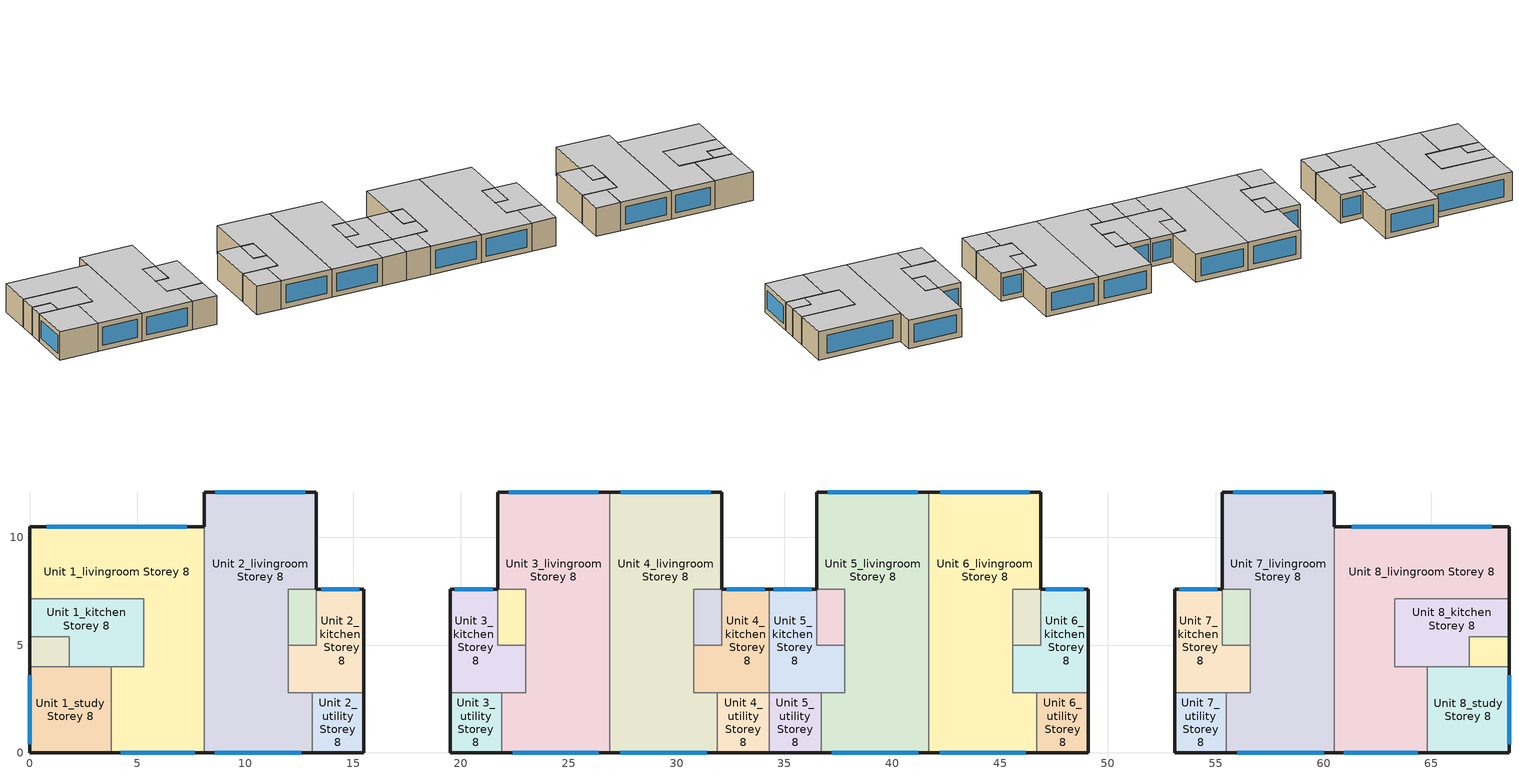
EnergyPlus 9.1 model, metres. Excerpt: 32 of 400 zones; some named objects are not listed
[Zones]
Unit 1_livingroom Storey 8
 floor adiabatic (Project Floor): 8.1,10.5 8.1,0 3.8,0 3.8,4 5.3,4 5.3,7.15 0,7.15 0,10.5 z26
 wall outside (Project Wall): 3.8,0 8.1,0 / 8.1,10.5 0,10.5 0,7.15 z26:28.8
 wall to Unit 1_kitchen Storey 8 (Project Wall): 0,7.15 5.3,7.15 5.3,4 3.8,4 z26:28.8
 wall to Unit 1_study Storey 8 (Project Wall): 3.8,4 3.8,0 z26:28.8
 wall to Unit 2_livingroom Storey 8 (Project Wall): 8.1,0 8.1,10.5 z26:28.8
 window (Project External Window): 4.23,0 7.67,0 / 7.29,10.5 0.81,10.5 z26.52:28.28
 ceiling adiabatic (Project Flat Roof): 0,10.5 0,7.15 5.3,7.15 5.3,4 3.8,4 3.8,0 8.1,0 8.1,10.5 z28.8
Unit 1_kitchen Storey 8
 floor adiabatic (Project Floor): 5.3,7.15 5.3,4 1.85,4 1.85,5.4 0,5.4 0,7.15 z26
 wall outside (Project Wall): 0,7.15 0,5.4 z26:28.8
 wall to Unit 1_bath3 Storey 8 (Project Wall): 0,5.4 1.85,5.4 1.85,4 z26:28.8
 wall to Unit 1_study Storey 8 (Project Wall): 1.85,4 3.8,4 z26:28.8
 ceiling adiabatic (Project Flat Roof): 0,7.15 0,5.4 1.85,5.4 1.85,4 5.3,4 5.3,7.15 z28.8
Unit 1_bath3 Storey 8
 floor adiabatic (Project Floor): 1.85,5.4 1.85,4 0,4 0,5.4 z26
 wall outside (Project Wall): 0,5.4 0,4 z26:28.8
 wall to Unit 1_study Storey 8 (Project Wall): 0,4 1.85,4 z26:28.8
 ceiling adiabatic (Project Flat Roof): 0,5.4 0,4 1.85,4 1.85,5.4 z28.8
Unit 1_study Storey 8
 floor adiabatic (Project Floor): 3.8,4 3.8,0 0,0 0,4 z26
 wall outside (Project Wall): 0,4 0,0 3.8,0 z26:28.8
 window (Project External Window): 0,3.6 0,0.4 z26.52:28.28
 ceiling adiabatic (Project Flat Roof): 0,4 0,0 3.8,0 3.8,4 z28.8
Unit 2_livingroom Storey 8
 floor adiabatic (Project Floor): 8.1,12.1 13.3,12.1 13.3,7.6 12,7.6 12,2.8 13.1,2.8 13.1,0 8.1,0 z26
 wall outside (Project Wall): 8.1,0 13.1,0 / 13.3,7.6 13.3,12.1 8.1,12.1 8.1,10.5 z26:28.8
 wall to Unit 2_utility Storey 8 (Project Wall): 13.1,0 13.1,2.8 z26:28.8
 wall to Unit 2_kitchen Storey 8 (Project Wall): 13.1,2.8 12,2.8 12,5 z26:28.8
 wall to Unit 2_bath3 Storey 8 (Project Wall): 12,5 12,7.6 13.3,7.6 z26:28.8
 window (Project External Window): 8.6,0 12.6,0 / 12.78,12.1 8.62,12.1 z26.52:28.28
 ceiling adiabatic (Project Flat Roof): 8.1,0 13.1,0 13.1,2.8 12,2.8 12,7.6 13.3,7.6 13.3,12.1 8.1,12.1 z28.8
Unit 2_kitchen Storey 8
 floor adiabatic (Project Floor): 13.3,5 13.3,7.6 15.5,7.6 15.5,2.8 12,2.8 12,5 z26
 wall outside (Project Wall): 15.5,2.8 15.5,7.6 13.3,7.6 z26:28.8
 wall to Unit 2_utility Storey 8 (Project Wall): 13.1,2.8 15.5,2.8 z26:28.8
 wall to Unit 2_bath3 Storey 8 (Project Wall): 13.3,7.6 13.3,5 12,5 z26:28.8
 window (Project External Window): 15.28,7.6 13.52,7.6 z26.52:28.28
 ceiling adiabatic (Project Flat Roof): 12,5 12,2.8 15.5,2.8 15.5,7.6 13.3,7.6 13.3,5 z28.8
Unit 2_bath3 Storey 8
 floor adiabatic (Project Floor): 13.3,7.6 13.3,5 12,5 12,7.6 z26
 ceiling adiabatic (Project Flat Roof): 12,7.6 12,5 13.3,5 13.3,7.6 z28.8
Unit 2_utility Storey 8
 floor adiabatic (Project Floor): 15.5,2.8 15.5,0 13.1,0 13.1,2.8 z26
 wall outside (Project Wall): 13.1,0 15.5,0 15.5,2.8 z26:28.8
 ceiling adiabatic (Project Flat Roof): 13.1,2.8 13.1,0 15.5,0 15.5,2.8 z28.8
Unit 3_livingroom Storey 8
 floor adiabatic (Project Floor): 21.9,0 21.9,2.8 23,2.8 23,7.6 21.7,7.6 21.7,12.1 26.9,12.1 26.9,0 z26
 wall outside (Project Wall): 26.9,12.1 21.7,12.1 21.7,7.6 / 21.9,0 26.9,0 z26:28.8
 wall to Unit 4_livingroom Storey 8 (Project Wall): 26.9,0 26.9,12.1 z26:28.8
 wall to Unit 3_bath3 Storey 8 (Project Wall): 21.7,7.6 23,7.6 23,5 z26:28.8
 wall to Unit 3_kitchen Storey 8 (Project Wall): 23,5 23,2.8 21.9,2.8 z26:28.8
 wall to Unit 3_utility Storey 8 (Project Wall): 21.9,2.8 21.9,0 z26:28.8
 window (Project External Window): 26.38,12.1 22.22,12.1 / 22.4,0 26.4,0 z26.52:28.28
 ceiling adiabatic (Project Flat Roof): 26.9,0 26.9,12.1 21.7,12.1 21.7,7.6 23,7.6 23,2.8 21.9,2.8 21.9,0 z28.8
Unit 3_kitchen Storey 8
 floor adiabatic (Project Floor): 23,2.8 19.5,2.8 19.5,7.6 21.7,7.6 21.7,5 23,5 z26
 wall outside (Project Wall): 21.7,7.6 19.5,7.6 19.5,2.8 z26:28.8
 wall to Unit 3_bath3 Storey 8 (Project Wall): 23,5 21.7,5 21.7,7.6 z26:28.8
 wall to Unit 3_utility Storey 8 (Project Wall): 19.5,2.8 21.9,2.8 z26:28.8
 window (Project External Window): 21.48,7.6 19.72,7.6 z26.52:28.28
 ceiling adiabatic (Project Flat Roof): 23,5 21.7,5 21.7,7.6 19.5,7.6 19.5,2.8 23,2.8 z28.8
Unit 3_bath3 Storey 8
 floor adiabatic (Project Floor): 23,5 21.7,5 21.7,7.6 23,7.6 z26
 ceiling adiabatic (Project Flat Roof): 23,7.6 21.7,7.6 21.7,5 23,5 z28.8
Unit 3_utility Storey 8
 floor adiabatic (Project Floor): 21.9,0 19.5,0 19.5,2.8 21.9,2.8 z26
 wall outside (Project Wall): 19.5,2.8 19.5,0 21.9,0 z26:28.8
 ceiling adiabatic (Project Flat Roof): 21.9,2.8 19.5,2.8 19.5,0 21.9,0 z28.8
Unit 4_livingroom Storey 8
 floor adiabatic (Project Floor): 26.9,12.1 32.1,12.1 32.1,7.6 30.8,7.6 30.8,2.8 31.9,2.8 31.9,0 26.9,0 z26
 wall outside (Project Wall): 26.9,0 31.9,0 / 32.1,7.6 32.1,12.1 26.9,12.1 z26:28.8
 wall to Unit 4_utility Storey 8 (Project Wall): 31.9,0 31.9,2.8 z26:28.8
 wall to Unit 4_kitchen Storey 8 (Project Wall): 31.9,2.8 30.8,2.8 30.8,5 z26:28.8
 wall to Unit 4_bath3 Storey 8 (Project Wall): 30.8,5 30.8,7.6 32.1,7.6 z26:28.8
 window (Project External Window): 27.4,0 31.4,0 / 31.58,12.1 27.42,12.1 z26.52:28.28
 ceiling adiabatic (Project Flat Roof): 26.9,0 31.9,0 31.9,2.8 30.8,2.8 30.8,7.6 32.1,7.6 32.1,12.1 26.9,12.1 z28.8
Unit 4_kitchen Storey 8
 floor adiabatic (Project Floor): 32.1,5 32.1,7.6 34.3,7.6 34.3,2.8 30.8,2.8 30.8,5 z26
 wall outside (Project Wall): 34.3,7.6 32.1,7.6 z26:28.8
 wall to Unit 4_utility Storey 8 (Project Wall): 31.9,2.8 34.3,2.8 z26:28.8
 wall to Unit 5_kitchen Storey 8 (Project Wall): 34.3,2.8 34.3,7.6 z26:28.8
 wall to Unit 4_bath3 Storey 8 (Project Wall): 32.1,7.6 32.1,5 30.8,5 z26:28.8
 window (Project External Window): 34.08,7.6 32.32,7.6 z26.52:28.28
 ceiling adiabatic (Project Flat Roof): 30.8,5 30.8,2.8 34.3,2.8 34.3,7.6 32.1,7.6 32.1,5 z28.8
Unit 4_bath3 Storey 8
 floor adiabatic (Project Floor): 32.1,7.6 32.1,5 30.8,5 30.8,7.6 z26
 ceiling adiabatic (Project Flat Roof): 30.8,7.6 30.8,5 32.1,5 32.1,7.6 z28.8
Unit 4_utility Storey 8
 floor adiabatic (Project Floor): 34.3,2.8 34.3,0 31.9,0 31.9,2.8 z26
 wall outside (Project Wall): 31.9,0 34.3,0 z26:28.8
 wall to Unit 5_utility Storey 8 (Project Wall): 34.3,0 34.3,2.8 z26:28.8
 ceiling adiabatic (Project Flat Roof): 31.9,2.8 31.9,0 34.3,0 34.3,2.8 z28.8
Unit 5_livingroom Storey 8
 floor adiabatic (Project Floor): 36.7,0 36.7,2.8 37.8,2.8 37.8,7.6 36.5,7.6 36.5,12.1 41.7,12.1 41.7,0 z26
 wall outside (Project Wall): 41.7,12.1 36.5,12.1 36.5,7.6 / 36.7,0 41.7,0 z26:28.8
 wall to Unit 6_livingroom Storey 8 (Project Wall): 41.7,0 41.7,12.1 z26:28.8
 wall to Unit 5_bath3 Storey 8 (Project Wall): 36.5,7.6 37.8,7.6 37.8,5 z26:28.8
 wall to Unit 5_kitchen Storey 8 (Project Wall): 37.8,5 37.8,2.8 36.7,2.8 z26:28.8
 wall to Unit 5_utility Storey 8 (Project Wall): 36.7,2.8 36.7,0 z26:28.8
 window (Project External Window): 41.18,12.1 37.02,12.1 / 37.2,0 41.2,0 z26.52:28.28
 ceiling adiabatic (Project Flat Roof): 41.7,0 41.7,12.1 36.5,12.1 36.5,7.6 37.8,7.6 37.8,2.8 36.7,2.8 36.7,0 z28.8
Unit 5_kitchen Storey 8
 floor adiabatic (Project Floor): 37.8,2.8 34.3,2.8 34.3,7.6 36.5,7.6 36.5,5 37.8,5 z26
 wall outside (Project Wall): 36.5,7.6 34.3,7.6 z26:28.8
 wall to Unit 5_bath3 Storey 8 (Project Wall): 37.8,5 36.5,5 36.5,7.6 z26:28.8
 wall to Unit 5_utility Storey 8 (Project Wall): 34.3,2.8 36.7,2.8 z26:28.8
 window (Project External Window): 36.28,7.6 34.52,7.6 z26.52:28.28
 ceiling adiabatic (Project Flat Roof): 37.8,5 36.5,5 36.5,7.6 34.3,7.6 34.3,2.8 37.8,2.8 z28.8
Unit 5_bath3 Storey 8
 floor adiabatic (Project Floor): 37.8,5 36.5,5 36.5,7.6 37.8,7.6 z26
 ceiling adiabatic (Project Flat Roof): 37.8,7.6 36.5,7.6 36.5,5 37.8,5 z28.8
Unit 5_utility Storey 8
 floor adiabatic (Project Floor): 36.7,0 34.3,0 34.3,2.8 36.7,2.8 z26
 wall outside (Project Wall): 34.3,0 36.7,0 z26:28.8
 ceiling adiabatic (Project Flat Roof): 36.7,2.8 34.3,2.8 34.3,0 36.7,0 z28.8
Unit 6_livingroom Storey 8
 floor adiabatic (Project Floor): 41.7,12.1 46.9,12.1 46.9,7.6 45.6,7.6 45.6,2.8 46.7,2.8 46.7,0 41.7,0 z26
 wall outside (Project Wall): 41.7,0 46.7,0 / 46.9,7.6 46.9,12.1 41.7,12.1 z26:28.8
 wall to Unit 6_utility Storey 8 (Project Wall): 46.7,0 46.7,2.8 z26:28.8
 wall to Unit 6_kitchen Storey 8 (Project Wall): 46.7,2.8 45.6,2.8 45.6,5 z26:28.8
 wall to Unit 6_bath3 Storey 8 (Project Wall): 45.6,5 45.6,7.6 46.9,7.6 z26:28.8
 window (Project External Window): 42.2,0 46.2,0 / 46.38,12.1 42.22,12.1 z26.52:28.28
 ceiling adiabatic (Project Flat Roof): 41.7,0 46.7,0 46.7,2.8 45.6,2.8 45.6,7.6 46.9,7.6 46.9,12.1 41.7,12.1 z28.8
Unit 6_kitchen Storey 8
 floor adiabatic (Project Floor): 46.9,5 46.9,7.6 49.1,7.6 49.1,2.8 45.6,2.8 45.6,5 z26
 wall outside (Project Wall): 49.1,2.8 49.1,7.6 46.9,7.6 z26:28.8
 wall to Unit 6_utility Storey 8 (Project Wall): 46.7,2.8 49.1,2.8 z26:28.8
 wall to Unit 6_bath3 Storey 8 (Project Wall): 46.9,7.6 46.9,5 45.6,5 z26:28.8
 window (Project External Window): 48.88,7.6 47.12,7.6 z26.52:28.28
 ceiling adiabatic (Project Flat Roof): 45.6,5 45.6,2.8 49.1,2.8 49.1,7.6 46.9,7.6 46.9,5 z28.8
Unit 6_bath3 Storey 8
 floor adiabatic (Project Floor): 46.9,7.6 46.9,5 45.6,5 45.6,7.6 z26
 ceiling adiabatic (Project Flat Roof): 45.6,7.6 45.6,5 46.9,5 46.9,7.6 z28.8
Unit 6_utility Storey 8
 floor adiabatic (Project Floor): 49.1,2.8 49.1,0 46.7,0 46.7,2.8 z26
 wall outside (Project Wall): 46.7,0 49.1,0 49.1,2.8 z26:28.8
 ceiling adiabatic (Project Flat Roof): 46.7,2.8 46.7,0 49.1,0 49.1,2.8 z28.8
Unit 7_livingroom Storey 8
 floor adiabatic (Project Floor): 55.5,0 55.5,2.8 56.6,2.8 56.6,7.6 55.3,7.6 55.3,12.1 60.5,12.1 60.5,0 z26
 wall outside (Project Wall): 60.5,10.5 60.5,12.1 55.3,12.1 55.3,7.6 / 55.5,0 60.5,0 z26:28.8
 wall to Unit 8_livingroom Storey 8 (Project Wall): 60.5,0 60.5,10.5 z26:28.8
 wall to Unit 7_bath3 Storey 8 (Project Wall): 55.3,7.6 56.6,7.6 56.6,5 z26:28.8
 wall to Unit 7_kitchen Storey 8 (Project Wall): 56.6,5 56.6,2.8 55.5,2.8 z26:28.8
 wall to Unit 7_utility Storey 8 (Project Wall): 55.5,2.8 55.5,0 z26:28.8
 window (Project External Window): 59.98,12.1 55.82,12.1 / 56,0 60,0 z26.52:28.28
 ceiling adiabatic (Project Flat Roof): 60.5,0 60.5,12.1 55.3,12.1 55.3,7.6 56.6,7.6 56.6,2.8 55.5,2.8 55.5,0 z28.8
Unit 7_kitchen Storey 8
 floor adiabatic (Project Floor): 56.6,2.8 53.1,2.8 53.1,7.6 55.3,7.6 55.3,5 56.6,5 z26
 wall outside (Project Wall): 55.3,7.6 53.1,7.6 53.1,2.8 z26:28.8
 wall to Unit 7_bath3 Storey 8 (Project Wall): 56.6,5 55.3,5 55.3,7.6 z26:28.8
 wall to Unit 7_utility Storey 8 (Project Wall): 53.1,2.8 55.5,2.8 z26:28.8
 window (Project External Window): 55.08,7.6 53.32,7.6 z26.52:28.28
 ceiling adiabatic (Project Flat Roof): 56.6,5 55.3,5 55.3,7.6 53.1,7.6 53.1,2.8 56.6,2.8 z28.8
Unit 7_bath3 Storey 8
 floor adiabatic (Project Floor): 56.6,5 55.3,5 55.3,7.6 56.6,7.6 z26
 ceiling adiabatic (Project Flat Roof): 56.6,7.6 55.3,7.6 55.3,5 56.6,5 z28.8
Unit 7_utility Storey 8
 floor adiabatic (Project Floor): 55.5,0 53.1,0 53.1,2.8 55.5,2.8 z26
 wall outside (Project Wall): 53.1,2.8 53.1,0 55.5,0 z26:28.8
 ceiling adiabatic (Project Flat Roof): 55.5,2.8 53.1,2.8 53.1,0 55.5,0 z28.8
Unit 8_livingroom Storey 8
 floor adiabatic (Project Floor): 68.6,7.15 63.3,7.15 63.3,4 64.8,4 64.8,0 60.5,0 60.5,10.5 68.6,10.5 z26
 wall outside (Project Wall): 60.5,0 64.8,0 / 68.6,7.15 68.6,10.5 60.5,10.5 z26:28.8
 wall to Unit 8_study Storey 8 (Project Wall): 64.8,0 64.8,4 z26:28.8
 wall to Unit 8_kitchen Storey 8 (Project Wall): 64.8,4 63.3,4 63.3,7.15 68.6,7.15 z26:28.8
 window (Project External Window): 67.79,10.5 61.31,10.5 / 60.93,0 64.37,0 z26.52:28.28
 ceiling adiabatic (Project Flat Roof): 68.6,10.5 60.5,10.5 60.5,0 64.8,0 64.8,4 63.3,4 63.3,7.15 68.6,7.15 z28.8
Unit 8_kitchen Storey 8
 floor adiabatic (Project Floor): 68.6,5.4 66.75,5.4 66.75,4 63.3,4 63.3,7.15 68.6,7.15 z26
 wall outside (Project Wall): 68.6,5.4 68.6,7.15 z26:28.8
 wall to Unit 8_study Storey 8 (Project Wall): 64.8,4 66.75,4 z26:28.8
 wall to Unit 8_bath3 Storey 8 (Project Wall): 66.75,4 66.75,5.4 68.6,5.4 z26:28.8
 ceiling adiabatic (Project Flat Roof): 68.6,7.15 63.3,7.15 63.3,4 66.75,4 66.75,5.4 68.6,5.4 z28.8
Unit 8_bath3 Storey 8
 floor adiabatic (Project Floor): 68.6,4 66.75,4 66.75,5.4 68.6,5.4 z26
 wall outside (Project Wall): 68.6,4 68.6,5.4 z26:28.8
 wall to Unit 8_study Storey 8 (Project Wall): 66.75,4 68.6,4 z26:28.8
 ceiling adiabatic (Project Flat Roof): 68.6,5.4 66.75,5.4 66.75,4 68.6,4 z28.8
Unit 8_study Storey 8
 floor adiabatic (Project Floor): 68.6,0 64.8,0 64.8,4 68.6,4 z26
 wall outside (Project Wall): 64.8,0 68.6,0 68.6,4 z26:28.8
 window (Project External Window): 68.6,0.4 68.6,3.6 z26.52:28.28
 ceiling adiabatic (Project Flat Roof): 68.6,4 64.8,4 64.8,0 68.6,0 z28.8
[Building]
One Precinct: North Axis=0; Terrain=City; Loads Convergence Tolerance Value=0.04; Temperature Convergence Tolerance Value=0.4; Solar Distribution=FullInteriorAndExterior; Maximum Number of Warmup Days=25; Minimum Number of Warmup Days=6
[Site:Location]
SGP_Singapore.486980_IWEC: Latitude=1.37; Longitude=103.98; Time Zone=8; Elevation=16
[MATERIAL] Roughness=MediumRough
Name | Thickness | Conductivity | Density | Specific Heat | Thermal Absorptance | Solar Absorptance | Visible Absorptance
ConcreteWall | 0.15 | 0.8 | 2400 | 880 | 0.85 | 0.79 | 0.79
Greenwall | 0.079 | 2.5 | 1293 | 853 | 0.98 | 0.75 | 0.75
[WindowMaterial:SimpleGlazingSystem]
SingleGlazingEuroGrey: UFactor=5.93; Solar Heat Gain Coefficient=0.62; Visible Transmittance=0.495
[Construction]
Project Wall: Greenwall
Project Floor; Project Flat Roof: ConcreteWall
Project External Window: SingleGlazingEuroGrey
[ZONE] Type=1; Multiplier=1; Ceiling Height=autocalculate; Volume=autocalculate; Floor Area=autocalculate; Part of Total Floor Area=Yes
Unit 1_livingroom Storey 8; Unit 1_kitchen Storey 8; Unit 1_bath3 Storey 8; Unit 1_study Storey 8; Unit 2_livingroom Storey 8; Unit 2_kitchen Storey 8; Unit 2_bath3 Storey 8; Unit 2_utility Storey 8; Unit 3_livingroom Storey 8; Unit 3_kitchen Storey 8; Unit 3_bath3 Storey 8; Unit 3_utility Storey 8; Unit 4_livingroom Storey 8; Unit 4_kitchen Storey 8; Unit 4_bath3 Storey 8; Unit 4_utility Storey 8; Unit 5_livingroom Storey 8; Unit 5_kitchen Storey 8; Unit 5_bath3 Storey 8; Unit 5_utility Storey 8; Unit 6_livingroom Storey 8; Unit 6_kitchen Storey 8; Unit 6_bath3 Storey 8; Unit 6_utility Storey 8; Unit 7_livingroom Storey 8; Unit 7_kitchen Storey 8; Unit 7_bath3 Storey 8; Unit 7_utility Storey 8; Unit 8_livingroom Storey 8; Unit 8_kitchen Storey 8; Unit 8_bath3 Storey 8; Unit 8_study Storey 8
[ZONEINFILTRATION:DESIGNFLOWRATE] Design Flow Rate Calculation Method=AirChanges/Hour; Air Changes per Hour=1; Constant Term Coefficient=1; Temperature Term Coefficient=0; Velocity Term Coefficient=0; Velocity Squared Term Coefficient=0
Name | Zone or ZoneList | Schedule
Unit 1_livingroom Storey 8 Infiltration | Unit 1_livingroom Storey 8 | Living_Infiltration_AirCon
Unit 1_kitchen Storey 8 Infiltration | Unit 1_kitchen Storey 8 | Always On
Unit 1_bath3 Storey 8 Infiltration | Unit 1_bath3 Storey 8 | Always On
Unit 1_study Storey 8 Infiltration | Unit 1_study Storey 8 | Always On
Unit 2_livingroom Storey 8 Infiltration | Unit 2_livingroom Storey 8 | Living_Infiltration_AirCon
Unit 2_kitchen Storey 8 Infiltration | Unit 2_kitchen Storey 8 | Always On
Unit 2_bath3 Storey 8 Infiltration | Unit 2_bath3 Storey 8 | Always On
Unit 2_utility Storey 8 Infiltration | Unit 2_utility Storey 8 | Always On
Unit 3_livingroom Storey 8 Infiltration | Unit 3_livingroom Storey 8 | Living_Infiltration_AirCon
Unit 3_kitchen Storey 8 Infiltration | Unit 3_kitchen Storey 8 | Always On
Unit 3_bath3 Storey 8 Infiltration | Unit 3_bath3 Storey 8 | Always On
Unit 3_utility Storey 8 Infiltration | Unit 3_utility Storey 8 | Always On
Unit 4_livingroom Storey 8 Infiltration | Unit 4_livingroom Storey 8 | Living_Infiltration_AirCon
Unit 4_kitchen Storey 8 Infiltration | Unit 4_kitchen Storey 8 | Always On
Unit 4_bath3 Storey 8 Infiltration | Unit 4_bath3 Storey 8 | Always On
Unit 4_utility Storey 8 Infiltration | Unit 4_utility Storey 8 | Always On
Unit 5_livingroom Storey 8 Infiltration | Unit 5_livingroom Storey 8 | Living_Infiltration_AirCon
Unit 5_kitchen Storey 8 Infiltration | Unit 5_kitchen Storey 8 | Always On
Unit 5_bath3 Storey 8 Infiltration | Unit 5_bath3 Storey 8 | Always On
Unit 5_utility Storey 8 Infiltration | Unit 5_utility Storey 8 | Always On
Unit 6_livingroom Storey 8 Infiltration | Unit 6_livingroom Storey 8 | Living_Infiltration_AirCon
Unit 6_kitchen Storey 8 Infiltration | Unit 6_kitchen Storey 8 | Always On
Unit 6_bath3 Storey 8 Infiltration | Unit 6_bath3 Storey 8 | Always On
Unit 6_utility Storey 8 Infiltration | Unit 6_utility Storey 8 | Always On
Unit 7_livingroom Storey 8 Infiltration | Unit 7_livingroom Storey 8 | Living_Infiltration_AirCon
Unit 7_kitchen Storey 8 Infiltration | Unit 7_kitchen Storey 8 | Always On
Unit 7_bath3 Storey 8 Infiltration | Unit 7_bath3 Storey 8 | Always On
Unit 7_utility Storey 8 Infiltration | Unit 7_utility Storey 8 | Always On
Unit 8_livingroom Storey 8 Infiltration | Unit 8_livingroom Storey 8 | Living_Infiltration_AirCon
Unit 8_kitchen Storey 8 Infiltration | Unit 8_kitchen Storey 8 | Always On
Unit 8_bath3 Storey 8 Infiltration | Unit 8_bath3 Storey 8 | Always On
Unit 8_study Storey 8 Infiltration | Unit 8_study Storey 8 | Always On
[HVACTEMPLATE:ZONE:IDEALLOADSAIRSYSTEM] Template Thermostat=Zone Stat; System Availability Schedule=AirCon_normal; Maximum Heating Supply Air Temperature=50; Minimum Cooling Supply Air Temperature=13; Maximum Heating Supply Air Humidity Ratio=0.0156; Minimum Cooling Supply Air Humidity Ratio=0.0077; Heating Limit=NoLimit; Cooling Limit=NoLimit; Heating Availability Schedule=Always Off; Cooling Availability Schedule=AirCon_normal; Dehumidification Control Type=Humidistat; Cooling Sensible Heat Ratio=0.7; Dehumidification Setpoint=60; Humidification Control Type=None; Outdoor Air Method=None; Outdoor Air Flow Rate per Person=0.00944; Outdoor Air Flow Rate per Zone Floor Area=0; Outdoor Air Flow Rate per Zone=0; Demand Controlled Ventilation Type=None; Outdoor Air Economizer Type=NoEconomizer; Heat Recovery Type=None; Sensible Heat Recovery Effectiveness=0.7; Latent Heat Recovery Effectiveness=0.65
Unit 1_livingroom Storey 8; Unit 2_livingroom Storey 8; Unit 3_livingroom Storey 8; Unit 4_livingroom Storey 8; Unit 5_livingroom Storey 8; Unit 6_livingroom Storey 8; Unit 7_livingroom Storey 8; Unit 8_livingroom Storey 8
[Schedule:Compact]
Always On: Through: 12/31, For: AllDays, Until: 24:00, 1
Always Off: Through: 12/31, For: AllDays, Until: 24:00, 0
AirCon_normal: Through: 31 Dec, For: AllDays, Until: 07:00, 1, Until: 22:00, 0, Until: 24:00, 1
[SCHEDULE:COMPACT]
Living_Infiltration_AirCon: Through: 12/31, For: AllDays, Until: 07:00, 0.2, Until: 22:00, 1, Until: 24:00, 0.2
